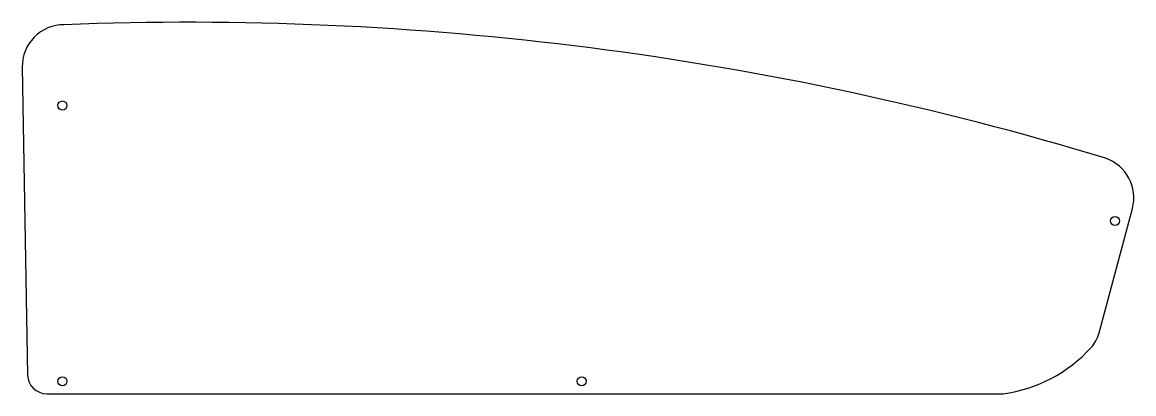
# Model space of a CAD drawing. Header units: millimetres. Extents: x 15 to 1000, y 48 to 377.
import ezdxf

# ---------------------------------------------------------------- set-up
doc = ezdxf.new("R2010")
doc.units = ezdxf.units.MM
doc.layers.get('0').update_dxf_attribs({"linetype": 'CONTINUOUS'})

msp = doc.modelspace()

# ---------------------------------------------------------------- linework, layer by layer
msp.add_lwpolyline([(961.92, 88.74, 0.119198), (969.12, 101.95), (998.55, 211.79, 0.393523), (974.91, 256.34, 0.083432), (52.04, 374.44, 0.419335), (15.04, 336.8), (19.79, 64.7, 0.409111), (36.79, 48), (884.21, 48, 0.177619)], format="xyb", close=True)
for centre in [(50.7, 302.96), (983.12, 200.89), (50.7, 59), (510.7, 59)]:
    msp.add_circle(centre, 4)

doc.saveas('drawing.dxf')
